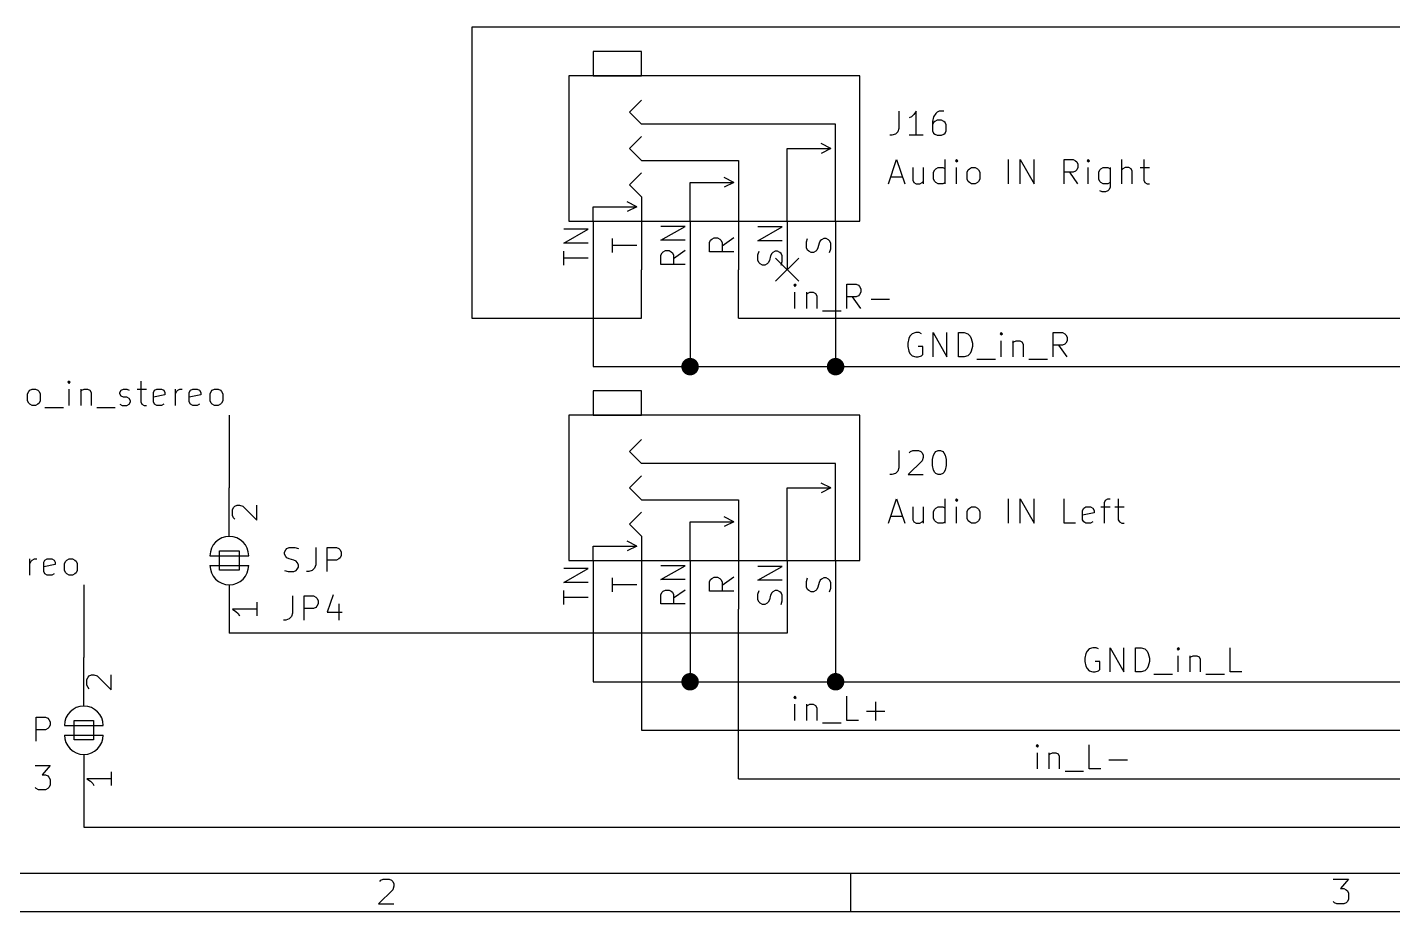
# Model space of a CAD drawing. Extents: x 0.4 to 11.3, y -7.9 to -0.4.
# Drawn here: x 2.633 to 5.449, y -7.874 to -6.05 of the extents above; entities that cross this region are included whole.
import ezdxf

# ---------------------------------------------------------------- set-up
doc = ezdxf.new("R2010")
doc.units = 0
doc.header["$MEASUREMENT"] = 0
for name, color, linetype in [('BLUE2', 5, 'CONTINUOUS'), ('CYAN2', 4, 'CONTINUOUS'), ('GRAY1', 251, 'CONTINUOUS'), ('GREEN3', 91, 'CONTINUOUS'), ('LYELLOW', 51, 'CONTINUOUS'), ('RED2', 1, 'CONTINUOUS'), ('RED3', 11, 'CONTINUOUS')]:
    doc.layers.add(name, color=color, linetype=linetype)

msp = doc.modelspace()

# ---------------------------------------------------------------- linework, layer by layer
at = {"layer": 'BLUE2', "linetype": 'CONTINUOUS'}
for p, q in [((4.176, -6.526), (4.224, -6.574)), ((4.224, -6.526), (4.176, -6.574))]:
    msp.add_line(p, q, dxfattribs=at)
at = {"layer": 'CYAN2', "linetype": 'CONTINUOUS'}
for p, q in [((4.43057, -6.2228), (4.43057, -6.25852)), ((4.45676, -6.23471), (4.452, -6.23709)), ((4.46152, -6.22995), (4.45676, -6.23471)), ((4.46628, -6.2228), (4.46152, -6.22995)), ((4.46628, -6.2728), (4.46628, -6.2228)), ((4.50199, -6.23471), (4.49961, -6.24423)), ((4.49961, -6.24423), (4.49961, -6.26328)), ((4.50199, -6.24661), (4.49961, -6.25137)), ((4.50676, -6.22757), (4.50199, -6.23471)), ((4.50437, -6.24423), (4.50199, -6.24661)), ((4.50914, -6.24185), (4.50437, -6.24423)), ((4.50914, -6.22519), (4.50676, -6.22757)), ((4.5139, -6.2228), (4.50914, -6.22519)), ((4.51866, -6.24185), (4.50914, -6.24185)), ((4.52342, -6.2228), (4.5139, -6.2228)), ((4.52342, -6.24423), (4.51866, -6.24185)), ((4.5258, -6.24661), (4.52342, -6.24423)), ((4.52819, -6.25137), (4.5258, -6.24661)), ((4.41628, -6.2728), (4.41152, -6.2728)), ((4.42343, -6.27043), (4.41628, -6.2728)), ((4.42819, -6.26566), (4.42343, -6.27043)), ((4.43057, -6.25852), (4.42819, -6.26566)), ((4.48057, -6.2728), (4.452, -6.2728)), ((4.49961, -6.26328), (4.50199, -6.26804)), ((4.50199, -6.26804), (4.50437, -6.27043)), ((4.50437, -6.27043), (4.50914, -6.2728)), ((4.50914, -6.2728), (4.51866, -6.2728)), ((4.51866, -6.2728), (4.52342, -6.27043)), ((4.52342, -6.27043), (4.5258, -6.26804)), ((4.5258, -6.26804), (4.52819, -6.26328)), ((4.52819, -6.26328), (4.52819, -6.25137)), ((4.40914, -6.3728), (4.4258, -6.3228)), ((4.4258, -6.3228), (4.44247, -6.3728)), ((4.5258, -6.3728), (4.5258, -6.3228)), ((4.54961, -6.3228), (4.54723, -6.32519)), ((4.54723, -6.32519), (4.54961, -6.32757)), ((4.55199, -6.32519), (4.54961, -6.3228)), ((4.54961, -6.3228), (4.54961, -6.32757)), ((4.54961, -6.32757), (4.55199, -6.32519)), ((4.65675, -6.3728), (4.65675, -6.3228)), ((4.68056, -6.3728), (4.68056, -6.3228)), ((4.68056, -6.3228), (4.70913, -6.3728)), ((4.70913, -6.3728), (4.70913, -6.3228)), ((4.77104, -6.3728), (4.77104, -6.3228)), ((4.77104, -6.3228), (4.79009, -6.3228)), ((4.79009, -6.3228), (4.79485, -6.32519)), ((4.79485, -6.32519), (4.79723, -6.32757)), ((4.79723, -6.32757), (4.79961, -6.33233)), ((4.79961, -6.33233), (4.79961, -6.33947)), ((4.82104, -6.3228), (4.81866, -6.32519)), ((4.81866, -6.32519), (4.82104, -6.32757)), ((4.82342, -6.32519), (4.82104, -6.3228)), ((4.82104, -6.3228), (4.82104, -6.32757)), ((4.82104, -6.32757), (4.82342, -6.32519)), ((4.89009, -6.3728), (4.89009, -6.3228)), ((4.93532, -6.3228), (4.93532, -6.36566)), ((4.4139, -6.35852), (4.43771, -6.35852)), ((4.45914, -6.33947), (4.45914, -6.36566)), ((4.48057, -6.33947), (4.48057, -6.3728)), ((4.502, -6.349), (4.50437, -6.34423)), ((4.502, -6.36328), (4.502, -6.349)), ((4.50437, -6.34423), (4.50676, -6.34185)), ((4.50676, -6.34185), (4.51152, -6.33947)), ((4.51152, -6.33947), (4.52104, -6.33947)), ((4.52104, -6.33947), (4.5258, -6.34185)), ((4.54961, -6.3728), (4.54961, -6.33947)), ((4.57104, -6.349), (4.57342, -6.34423)), ((4.57104, -6.36328), (4.57104, -6.349)), ((4.57342, -6.34423), (4.5758, -6.34185)), ((4.5758, -6.34185), (4.58057, -6.33947)), ((4.58057, -6.33947), (4.58771, -6.33947)), ((4.58771, -6.33947), (4.59247, -6.34185)), ((4.59247, -6.34185), (4.59485, -6.34423)), ((4.59485, -6.34423), (4.59723, -6.349)), ((4.59723, -6.349), (4.59723, -6.36328)), ((4.79009, -6.349), (4.77104, -6.349)), ((4.79961, -6.3728), (4.78294, -6.349)), ((4.79485, -6.34661), (4.79009, -6.349)), ((4.79723, -6.34423), (4.79485, -6.34661)), ((4.79961, -6.33947), (4.79723, -6.34423)), ((4.82104, -6.3728), (4.82104, -6.33947)), ((4.84247, -6.349), (4.84485, -6.34423)), ((4.84247, -6.36328), (4.84247, -6.349)), ((4.84485, -6.34423), (4.84723, -6.34185)), ((4.84723, -6.34185), (4.852, -6.33947)), ((4.852, -6.33947), (4.86152, -6.33947)), ((4.86152, -6.33947), (4.86628, -6.34185)), ((4.86628, -6.33947), (4.86628, -6.37995)), ((4.89247, -6.34185), (4.89009, -6.34423)), ((4.89723, -6.33947), (4.89247, -6.34185)), ((4.90437, -6.33947), (4.89723, -6.33947)), ((4.90913, -6.34185), (4.90437, -6.33947)), ((4.91152, -6.34661), (4.90913, -6.34185)), ((4.91152, -6.3728), (4.91152, -6.34661)), ((4.92818, -6.33947), (4.94723, -6.33947)), ((4.45914, -6.36566), (4.46152, -6.37043)), ((4.46152, -6.37043), (4.46628, -6.3728)), ((4.46628, -6.3728), (4.47343, -6.3728)), ((4.47343, -6.3728), (4.47819, -6.37043)), ((4.47819, -6.37043), (4.48057, -6.36804)), ((4.50437, -6.36804), (4.502, -6.36328)), ((4.50676, -6.37043), (4.50437, -6.36804)), ((4.51152, -6.3728), (4.50676, -6.37043)), ((4.52104, -6.3728), (4.51152, -6.3728)), ((4.5258, -6.37043), (4.52104, -6.3728)), ((4.57342, -6.36804), (4.57104, -6.36328)), ((4.5758, -6.37043), (4.57342, -6.36804)), ((4.58057, -6.3728), (4.5758, -6.37043)), ((4.58771, -6.3728), (4.58057, -6.3728)), ((4.59247, -6.37043), (4.58771, -6.3728)), ((4.59485, -6.36804), (4.59247, -6.37043)), ((4.59723, -6.36328), (4.59485, -6.36804)), ((4.84485, -6.36804), (4.84247, -6.36328)), ((4.84723, -6.37043), (4.84485, -6.36804)), ((4.84961, -6.38947), (4.84485, -6.38709)), ((4.852, -6.3728), (4.84723, -6.37043)), ((4.85676, -6.38947), (4.84961, -6.38947)), ((4.86152, -6.3728), (4.852, -6.3728)), ((4.86152, -6.38709), (4.85676, -6.38947)), ((4.86628, -6.37043), (4.86152, -6.3728)), ((4.8639, -6.38471), (4.86152, -6.38709)), ((4.86628, -6.37995), (4.8639, -6.38471)), ((4.93532, -6.36566), (4.9377, -6.37043)), ((4.9377, -6.37043), (4.94247, -6.3728)), ((4.94247, -6.3728), (4.94723, -6.3728)), ((4.43057, -6.9228), (4.43057, -6.95852)), ((4.452, -6.92757), (4.45437, -6.92519)), ((4.45437, -6.92519), (4.45914, -6.9228)), ((4.45914, -6.9228), (4.47104, -6.9228)), ((4.47104, -6.9228), (4.4758, -6.92519)), ((4.4758, -6.92519), (4.47819, -6.92757)), ((4.50437, -6.92757), (4.50676, -6.92519)), ((4.50676, -6.92519), (4.51152, -6.9228)), ((4.51152, -6.9228), (4.51628, -6.9228)), ((4.51628, -6.9228), (4.52104, -6.92519)), ((4.52104, -6.92519), (4.52342, -6.92757)), ((4.47819, -6.94423), (4.44961, -6.9728)), ((4.47819, -6.92757), (4.48057, -6.93233)), ((4.48057, -6.93709), (4.47819, -6.94423)), ((4.48057, -6.93233), (4.48057, -6.93709)), ((4.49961, -6.94185), (4.50199, -6.93233)), ((4.49961, -6.95376), (4.49961, -6.94185)), ((4.50199, -6.93233), (4.50437, -6.92757)), ((4.52342, -6.92757), (4.5258, -6.93233)), ((4.5258, -6.93233), (4.52819, -6.94185)), ((4.52819, -6.94185), (4.52819, -6.95376)), ((4.41628, -6.9728), (4.41152, -6.9728)), ((4.42343, -6.97043), (4.41628, -6.9728)), ((4.42819, -6.96566), (4.42343, -6.97043)), ((4.43057, -6.95852), (4.42819, -6.96566)), ((4.44961, -6.9728), (4.48057, -6.9728)), ((4.50199, -6.96328), (4.49961, -6.95376)), ((4.50437, -6.96804), (4.50199, -6.96328)), ((4.50676, -6.97043), (4.50437, -6.96804)), ((4.51152, -6.9728), (4.50676, -6.97043)), ((4.51628, -6.9728), (4.51152, -6.9728)), ((4.52104, -6.97043), (4.51628, -6.9728)), ((4.52342, -6.96804), (4.52104, -6.97043)), ((4.5258, -6.96328), (4.52342, -6.96804)), ((4.52819, -6.95376), (4.5258, -6.96328)), ((4.40914, -7.0728), (4.4258, -7.0228)), ((4.4258, -7.0228), (4.44247, -7.0728)), ((4.5258, -7.0728), (4.5258, -7.0228)), ((4.54961, -7.0228), (4.54723, -7.02519)), ((4.54723, -7.02519), (4.54961, -7.02757)), ((4.55199, -7.02519), (4.54961, -7.0228)), ((4.54961, -7.0228), (4.54961, -7.02757)), ((4.54961, -7.02757), (4.55199, -7.02519)), ((4.65675, -7.0728), (4.65675, -7.0228)), ((4.68056, -7.0728), (4.68056, -7.0228)), ((4.68056, -7.0228), (4.70913, -7.0728)), ((4.70913, -7.0728), (4.70913, -7.0228)), ((4.77104, -7.0728), (4.77104, -7.0228)), ((4.85437, -7.02995), (4.85676, -7.02519)), ((4.85437, -7.0728), (4.85437, -7.02995)), ((4.85676, -7.02519), (4.86152, -7.0228)), ((4.86152, -7.0228), (4.86628, -7.0228)), ((4.88294, -7.0228), (4.88294, -7.06566)), ((4.4139, -7.05852), (4.43771, -7.05852)), ((4.45914, -7.03947), (4.45914, -7.06566)), ((4.45914, -7.06566), (4.46152, -7.07043)), ((4.48057, -7.03947), (4.48057, -7.0728)), ((4.502, -7.049), (4.50437, -7.04423)), ((4.502, -7.06328), (4.502, -7.049)), ((4.50437, -7.06804), (4.502, -7.06328)), ((4.50437, -7.04423), (4.50676, -7.04185)), ((4.50676, -7.04185), (4.51152, -7.03947)), ((4.51152, -7.03947), (4.52104, -7.03947)), ((4.52104, -7.03947), (4.5258, -7.04185)), ((4.54961, -7.0728), (4.54961, -7.03947)), ((4.57104, -7.049), (4.57342, -7.04423)), ((4.57104, -7.06328), (4.57104, -7.049)), ((4.57342, -7.06804), (4.57104, -7.06328)), ((4.57342, -7.04423), (4.5758, -7.04185)), ((4.5758, -7.04185), (4.58057, -7.03947)), ((4.58057, -7.03947), (4.58771, -7.03947)), ((4.58771, -7.03947), (4.59247, -7.04185)), ((4.59247, -7.04185), (4.59485, -7.04423)), ((4.59485, -7.04423), (4.59723, -7.049)), ((4.59723, -7.06328), (4.59485, -7.06804)), ((4.59723, -7.049), (4.59723, -7.06328)), ((4.80914, -7.04661), (4.81152, -7.04185)), ((4.80914, -7.06566), (4.80914, -7.04661)), ((4.83294, -7.05137), (4.80914, -7.05614)), ((4.81152, -7.07043), (4.80914, -7.06566)), ((4.81152, -7.04185), (4.81628, -7.03947)), ((4.81628, -7.03947), (4.8258, -7.03947)), ((4.8258, -7.03947), (4.83056, -7.04185)), ((4.83056, -7.04185), (4.83294, -7.04661)), ((4.83294, -7.04661), (4.83294, -7.05137)), ((4.84723, -7.03947), (4.86628, -7.03947)), ((4.8758, -7.03947), (4.89485, -7.03947)), ((4.88294, -7.06566), (4.88533, -7.07043)), ((4.46152, -7.07043), (4.46628, -7.0728)), ((4.46628, -7.0728), (4.47343, -7.0728)), ((4.47343, -7.0728), (4.47819, -7.07043)), ((4.47819, -7.07043), (4.48057, -7.06804)), ((4.50676, -7.07043), (4.50437, -7.06804)), ((4.51152, -7.0728), (4.50676, -7.07043)), ((4.52104, -7.0728), (4.51152, -7.0728)), ((4.5258, -7.07043), (4.52104, -7.0728)), ((4.5758, -7.07043), (4.57342, -7.06804)), ((4.58057, -7.0728), (4.5758, -7.07043)), ((4.58771, -7.0728), (4.58057, -7.0728)), ((4.59247, -7.07043), (4.58771, -7.0728)), ((4.59485, -7.06804), (4.59247, -7.07043)), ((4.79485, -7.0728), (4.77104, -7.0728)), ((4.81628, -7.0728), (4.81152, -7.07043)), ((4.8258, -7.0728), (4.81628, -7.0728)), ((4.83056, -7.07043), (4.8258, -7.0728)), ((4.88533, -7.07043), (4.89009, -7.0728)), ((4.89009, -7.0728), (4.89485, -7.0728)), ((3.1639, -7.13233), (3.16628, -7.12757)), ((3.1639, -7.13709), (3.1639, -7.13233)), ((3.16628, -7.14185), (3.1639, -7.13709)), ((3.16628, -7.12757), (3.16866, -7.12519)), ((3.16866, -7.14423), (3.16628, -7.14185)), ((3.16866, -7.12519), (3.17343, -7.1228)), ((3.17343, -7.14661), (3.16866, -7.14423)), ((3.17343, -7.1228), (3.18533, -7.1228)), ((3.18295, -7.149), (3.17343, -7.14661)), ((3.18771, -7.15137), (3.18295, -7.149)), ((3.18533, -7.1228), (3.19247, -7.12519)), ((3.22819, -7.1228), (3.22819, -7.15852)), ((3.25199, -7.1728), (3.25199, -7.1228)), ((3.25199, -7.1228), (3.27104, -7.1228)), ((3.27104, -7.149), (3.25199, -7.149)), ((3.27104, -7.1228), (3.2758, -7.12519)), ((3.2758, -7.14661), (3.27104, -7.149)), ((3.2758, -7.12519), (3.27819, -7.12757)), ((3.27819, -7.14423), (3.2758, -7.14661)), ((3.27819, -7.12757), (3.28056, -7.13233)), ((3.28056, -7.13947), (3.27819, -7.14423)), ((3.28056, -7.13233), (3.28056, -7.13947)), ((3.1639, -7.17043), (3.17104, -7.1728)), ((3.17104, -7.1728), (3.18295, -7.1728)), ((3.18295, -7.1728), (3.18771, -7.17043)), ((3.19009, -7.15376), (3.18771, -7.15137)), ((3.18771, -7.17043), (3.19009, -7.16804)), ((3.19247, -7.15852), (3.19009, -7.15376)), ((3.19009, -7.16804), (3.19247, -7.16328)), ((3.19247, -7.16328), (3.19247, -7.15852)), ((3.2139, -7.1728), (3.20914, -7.1728)), ((3.22104, -7.17043), (3.2139, -7.1728)), ((3.2258, -7.16566), (3.22104, -7.17043)), ((3.22819, -7.15852), (3.2258, -7.16566)), ((3.18057, -7.2228), (3.18057, -7.25852)), ((3.20437, -7.2728), (3.20437, -7.2228)), ((3.20437, -7.2228), (3.22342, -7.2228)), ((3.22342, -7.2228), (3.22819, -7.22519)), ((3.22819, -7.22519), (3.23057, -7.22757)), ((3.23057, -7.22757), (3.23294, -7.23233)), ((3.23294, -7.23233), (3.23294, -7.23947)), ((3.2639, -7.22043), (3.252, -7.25614)), ((3.18057, -7.25852), (3.17819, -7.26566)), ((3.22342, -7.249), (3.20437, -7.249)), ((3.22819, -7.24661), (3.22342, -7.249)), ((3.23057, -7.24423), (3.22819, -7.24661)), ((3.23294, -7.23947), (3.23057, -7.24423)), ((3.252, -7.25614), (3.28294, -7.25614)), ((3.2758, -7.23947), (3.2758, -7.2728)), ((3.16628, -7.2728), (3.16152, -7.2728)), ((3.17343, -7.27043), (3.16628, -7.2728)), ((3.17819, -7.26566), (3.17343, -7.27043)), ((2.65199, -7.5228), (2.65199, -7.4728)), ((2.65199, -7.4728), (2.67104, -7.4728)), ((2.67104, -7.4728), (2.6758, -7.47519)), ((2.6758, -7.47519), (2.67819, -7.47757)), ((2.67819, -7.47757), (2.68056, -7.48233)), ((2.68056, -7.48233), (2.68056, -7.48947)), ((2.67104, -7.499), (2.65199, -7.499)), ((2.6758, -7.49661), (2.67104, -7.499)), ((2.67819, -7.49423), (2.6758, -7.49661)), ((2.68056, -7.48947), (2.67819, -7.49423)), ((2.64961, -7.5728), (2.68057, -7.5728)), ((2.68057, -7.5728), (2.6639, -7.59185)), ((2.6639, -7.59185), (2.67104, -7.59185)), ((2.67104, -7.59185), (2.6758, -7.59423)), ((2.6758, -7.59423), (2.67819, -7.59661)), ((2.67819, -7.59661), (2.68057, -7.60137)), ((2.652, -7.62043), (2.64961, -7.61804)), ((2.65676, -7.6228), (2.652, -7.62043)), ((2.67104, -7.6228), (2.65676, -7.6228)), ((2.6758, -7.62043), (2.67104, -7.6228)), ((2.67819, -7.61804), (2.6758, -7.62043)), ((2.68057, -7.61328), (2.67819, -7.61804)), ((2.68057, -7.60137), (2.68057, -7.61328))]:
    msp.add_line(p, q, dxfattribs=at)
at = {"layer": 'GRAY1', "linetype": 'CONTINUOUS'}
for p, q in [((4.21601, -6.5798), (4.21363, -6.58218)), ((4.21363, -6.58218), (4.21601, -6.58456)), ((4.21839, -6.58218), (4.21601, -6.5798)), ((4.21601, -6.5798), (4.21601, -6.58456)), ((4.21601, -6.58456), (4.21839, -6.58218)), ((4.32315, -6.6298), (4.32315, -6.5798)), ((4.32315, -6.5798), (4.3422, -6.5798)), ((4.3422, -6.5798), (4.34696, -6.58218)), ((4.34696, -6.58218), (4.34935, -6.58456)), ((4.34935, -6.58456), (4.35172, -6.58932)), ((4.21601, -6.6298), (4.21601, -6.59647)), ((4.23982, -6.59647), (4.23982, -6.6298)), ((4.23982, -6.60123), (4.2422, -6.59885)), ((4.2422, -6.59885), (4.24697, -6.59647)), ((4.24697, -6.59647), (4.25411, -6.59647)), ((4.25411, -6.59647), (4.25887, -6.59885)), ((4.25887, -6.59885), (4.26125, -6.60361)), ((4.26125, -6.60361), (4.26125, -6.6298)), ((4.3422, -6.60599), (4.32315, -6.60599)), ((4.35172, -6.6298), (4.33506, -6.60599)), ((4.34696, -6.60361), (4.3422, -6.60599)), ((4.34935, -6.60123), (4.34696, -6.60361)), ((4.35172, -6.59647), (4.34935, -6.60123)), ((4.35172, -6.58932), (4.35172, -6.59647)), ((4.37315, -6.61075), (4.41125, -6.61075)), ((4.27316, -6.63456), (4.31125, -6.63456)), ((4.45101, -6.6917), (4.44863, -6.70123)), ((4.45339, -6.68694), (4.45101, -6.6917)), ((4.45816, -6.68218), (4.45339, -6.68694)), ((4.4653, -6.6798), (4.45816, -6.68218)), ((4.47244, -6.6798), (4.4653, -6.6798)), ((4.4772, -6.68218), (4.47244, -6.6798)), ((4.50101, -6.7298), (4.50101, -6.6798)), ((4.50101, -6.6798), (4.52958, -6.7298)), ((4.52958, -6.7298), (4.52958, -6.6798)), ((4.55339, -6.7298), (4.55339, -6.6798)), ((4.55339, -6.6798), (4.5653, -6.6798)), ((4.5653, -6.6798), (4.57244, -6.68218)), ((4.57244, -6.68218), (4.5772, -6.68694)), ((4.5772, -6.68694), (4.57959, -6.6917)), ((4.57959, -6.6917), (4.58196, -6.70123)), ((4.64149, -6.6798), (4.63911, -6.68218)), ((4.63911, -6.68218), (4.64149, -6.68456)), ((4.64387, -6.68218), (4.64149, -6.6798)), ((4.64149, -6.6798), (4.64149, -6.68456)), ((4.64149, -6.68456), (4.64387, -6.68218)), ((4.64149, -6.7298), (4.64149, -6.69647)), ((4.6653, -6.69647), (4.6653, -6.7298)), ((4.6653, -6.70123), (4.66768, -6.69885)), ((4.66768, -6.69885), (4.67244, -6.69647)), ((4.67244, -6.69647), (4.67959, -6.69647)), ((4.67959, -6.69647), (4.68435, -6.69885)), ((4.68435, -6.69885), (4.68673, -6.70361)), ((4.74863, -6.7298), (4.74863, -6.6798)), ((4.74863, -6.6798), (4.76768, -6.6798)), ((4.76768, -6.6798), (4.77244, -6.68218)), ((4.77244, -6.68218), (4.77482, -6.68456)), ((4.77482, -6.68456), (4.7772, -6.68932)), ((4.7772, -6.69647), (4.77482, -6.70123)), ((4.7772, -6.68932), (4.7772, -6.69647)), ((4.44863, -6.70123), (4.44863, -6.70837)), ((4.44863, -6.70837), (4.45101, -6.71789)), ((4.45101, -6.71789), (4.45339, -6.72266)), ((4.45339, -6.72266), (4.45816, -6.72742)), ((4.45816, -6.72742), (4.4653, -6.7298)), ((4.47958, -6.70837), (4.47006, -6.70837)), ((4.47006, -6.7298), (4.4772, -6.72742)), ((4.4772, -6.72742), (4.47958, -6.72504)), ((4.47958, -6.72504), (4.47958, -6.70837)), ((4.57244, -6.72742), (4.5653, -6.7298)), ((4.5772, -6.72266), (4.57244, -6.72742)), ((4.57959, -6.71789), (4.5772, -6.72266)), ((4.58196, -6.70837), (4.57959, -6.71789)), ((4.58196, -6.70123), (4.58196, -6.70837)), ((4.68673, -6.70361), (4.68673, -6.7298)), ((4.76768, -6.70599), (4.74863, -6.70599)), ((4.7772, -6.7298), (4.76054, -6.70599)), ((4.77244, -6.70361), (4.76768, -6.70599)), ((4.77482, -6.70123), (4.77244, -6.70361)), ((4.4653, -6.7298), (4.47006, -6.7298)), ((4.5653, -6.7298), (4.55339, -6.7298)), ((4.59149, -6.73456), (4.62959, -6.73456)), ((4.69863, -6.73456), (4.73673, -6.73456)), ((2.7197, -6.7798), (2.71732, -6.78218)), ((2.71732, -6.78218), (2.7197, -6.78456)), ((2.72208, -6.78218), (2.7197, -6.7798)), ((2.7197, -6.7798), (2.7197, -6.78456)), ((2.7197, -6.78456), (2.72208, -6.78218)), ((2.86731, -6.7798), (2.86731, -6.82266)), ((2.63399, -6.80599), (2.63637, -6.80123)), ((2.63399, -6.82028), (2.63399, -6.80599)), ((2.63637, -6.80123), (2.63875, -6.79885)), ((2.63875, -6.79885), (2.64351, -6.79647)), ((2.64351, -6.79647), (2.65065, -6.79647)), ((2.65065, -6.79647), (2.65541, -6.79885)), ((2.65541, -6.79885), (2.6578, -6.80123)), ((2.6578, -6.80123), (2.66018, -6.80599)), ((2.66018, -6.80599), (2.66018, -6.82028)), ((2.7197, -6.8298), (2.7197, -6.79647)), ((2.74351, -6.79647), (2.74351, -6.8298)), ((2.74351, -6.80123), (2.74589, -6.79885)), ((2.74589, -6.79885), (2.75065, -6.79647)), ((2.75065, -6.79647), (2.7578, -6.79647)), ((2.7578, -6.79647), (2.76256, -6.79885)), ((2.76256, -6.79885), (2.76494, -6.80361)), ((2.76494, -6.80361), (2.76494, -6.8298)), ((2.82446, -6.80361), (2.82684, -6.79885)), ((2.82446, -6.80599), (2.82446, -6.80361)), ((2.82684, -6.81075), (2.82446, -6.80599)), ((2.82684, -6.79885), (2.8316, -6.79647)), ((2.8316, -6.81313), (2.82684, -6.81075)), ((2.8316, -6.79647), (2.83874, -6.79647)), ((2.83874, -6.79647), (2.84351, -6.79885)), ((2.86017, -6.79647), (2.87922, -6.79647)), ((2.89351, -6.80361), (2.89589, -6.79885)), ((2.89351, -6.82266), (2.89351, -6.80361)), ((2.91731, -6.80837), (2.89351, -6.81313)), ((2.89589, -6.79885), (2.90065, -6.79647)), ((2.90065, -6.79647), (2.91017, -6.79647)), ((2.91017, -6.79647), (2.91493, -6.79885)), ((2.91493, -6.79885), (2.91731, -6.80361)), ((2.91731, -6.80361), (2.91731, -6.80837)), ((2.93874, -6.8298), (2.93874, -6.79647)), ((2.93874, -6.80599), (2.94113, -6.80123)), ((2.94113, -6.80123), (2.94351, -6.79885)), ((2.94351, -6.79885), (2.94827, -6.79647)), ((2.94827, -6.79647), (2.95303, -6.79647)), ((2.96732, -6.80361), (2.9697, -6.79885)), ((2.96732, -6.82266), (2.96732, -6.80361)), ((2.99113, -6.80837), (2.96732, -6.81313)), ((2.9697, -6.79885), (2.97446, -6.79647)), ((2.97446, -6.79647), (2.98398, -6.79647)), ((2.98398, -6.79647), (2.98874, -6.79885)), ((2.98874, -6.79885), (2.99113, -6.80361)), ((2.99113, -6.80361), (2.99113, -6.80837)), ((3.01018, -6.80599), (3.01256, -6.80123)), ((3.01018, -6.82028), (3.01018, -6.80599)), ((3.01256, -6.80123), (3.01494, -6.79885)), ((3.01494, -6.79885), (3.0197, -6.79647)), ((3.0197, -6.79647), (3.02684, -6.79647)), ((3.02684, -6.79647), (3.0316, -6.79885)), ((3.0316, -6.79885), (3.03398, -6.80123)), ((3.03398, -6.80123), (3.03637, -6.80599)), ((3.03637, -6.80599), (3.03637, -6.82028)), ((2.63637, -6.82504), (2.63399, -6.82028)), ((2.63875, -6.82742), (2.63637, -6.82504)), ((2.64351, -6.8298), (2.63875, -6.82742)), ((2.65065, -6.8298), (2.64351, -6.8298)), ((2.65541, -6.82742), (2.65065, -6.8298)), ((2.6578, -6.82504), (2.65541, -6.82742)), ((2.66018, -6.82028), (2.6578, -6.82504)), ((2.6697, -6.83456), (2.7078, -6.83456)), ((2.77684, -6.83456), (2.81494, -6.83456)), ((2.82446, -6.82742), (2.82922, -6.8298)), ((2.82922, -6.8298), (2.83874, -6.8298)), ((2.83874, -6.81313), (2.8316, -6.81313)), ((2.84351, -6.81552), (2.83874, -6.81313)), ((2.83874, -6.8298), (2.84351, -6.82742)), ((2.84589, -6.82028), (2.84351, -6.81552)), ((2.84351, -6.82742), (2.84589, -6.82266)), ((2.84589, -6.82266), (2.84589, -6.82028)), ((2.86731, -6.82266), (2.8697, -6.82742)), ((2.8697, -6.82742), (2.87446, -6.8298)), ((2.87446, -6.8298), (2.87922, -6.8298)), ((2.89589, -6.82742), (2.89351, -6.82266)), ((2.90065, -6.8298), (2.89589, -6.82742)), ((2.91017, -6.8298), (2.90065, -6.8298)), ((2.91493, -6.82742), (2.91017, -6.8298)), ((2.9697, -6.82742), (2.96732, -6.82266)), ((2.97446, -6.8298), (2.9697, -6.82742)), ((2.98398, -6.8298), (2.97446, -6.8298)), ((2.98874, -6.82742), (2.98398, -6.8298)), ((3.01256, -6.82504), (3.01018, -6.82028)), ((3.01494, -6.82742), (3.01256, -6.82504)), ((3.0197, -6.8298), (3.01494, -6.82742)), ((3.02684, -6.8298), (3.0197, -6.8298)), ((3.0316, -6.82742), (3.02684, -6.8298)), ((3.03398, -6.82504), (3.0316, -6.82742)), ((3.03637, -6.82028), (3.03398, -6.82504)), ((2.63874, -7.1798), (2.63874, -7.14647)), ((2.64113, -7.15123), (2.64351, -7.14885)), ((2.64351, -7.14885), (2.64827, -7.14647)), ((2.64827, -7.14647), (2.65303, -7.14647)), ((2.66732, -7.15361), (2.6697, -7.14885)), ((2.6697, -7.14885), (2.67446, -7.14647)), ((2.67446, -7.14647), (2.68398, -7.14647)), ((2.68398, -7.14647), (2.68874, -7.14885)), ((2.68874, -7.14885), (2.69113, -7.15361)), ((2.71256, -7.15123), (2.71494, -7.14885)), ((2.71494, -7.14885), (2.7197, -7.14647)), ((2.7197, -7.14647), (2.72684, -7.14647)), ((2.72684, -7.14647), (2.7316, -7.14885)), ((2.7316, -7.14885), (2.73398, -7.15123)), ((2.63874, -7.15599), (2.64113, -7.15123)), ((2.66732, -7.17266), (2.66732, -7.15361)), ((2.69113, -7.15837), (2.66732, -7.16313)), ((2.6697, -7.17742), (2.66732, -7.17266)), ((2.67446, -7.1798), (2.6697, -7.17742)), ((2.68874, -7.17742), (2.68398, -7.1798)), ((2.69113, -7.15361), (2.69113, -7.15837)), ((2.71018, -7.15599), (2.71256, -7.15123)), ((2.71018, -7.17028), (2.71018, -7.15599)), ((2.71256, -7.17504), (2.71018, -7.17028)), ((2.71494, -7.17742), (2.71256, -7.17504)), ((2.7197, -7.1798), (2.71494, -7.17742)), ((2.7316, -7.17742), (2.72684, -7.1798)), ((2.73398, -7.17504), (2.7316, -7.17742)), ((2.73398, -7.15123), (2.73637, -7.15599)), ((2.73637, -7.17028), (2.73398, -7.17504)), ((2.73637, -7.15599), (2.73637, -7.17028)), ((2.68398, -7.1798), (2.67446, -7.1798)), ((2.72684, -7.1798), (2.7197, -7.1798)), ((4.81601, -7.3417), (4.81363, -7.35123)), ((4.81839, -7.33694), (4.81601, -7.3417)), ((4.82316, -7.33218), (4.81839, -7.33694)), ((4.8303, -7.3298), (4.82316, -7.33218)), ((4.83744, -7.3298), (4.8303, -7.3298)), ((4.8422, -7.33218), (4.83744, -7.3298)), ((4.86601, -7.3798), (4.86601, -7.3298)), ((4.86601, -7.3298), (4.89458, -7.3798)), ((4.89458, -7.3798), (4.89458, -7.3298)), ((4.91839, -7.3798), (4.91839, -7.3298)), ((4.91839, -7.3298), (4.9303, -7.3298)), ((4.9303, -7.3298), (4.93744, -7.33218)), ((4.93744, -7.33218), (4.9422, -7.33694)), ((4.9422, -7.33694), (4.94459, -7.3417)), ((4.94459, -7.3417), (4.94696, -7.35123)), ((5.00649, -7.3298), (5.00411, -7.33218)), ((5.00411, -7.33218), (5.00649, -7.33456)), ((5.00887, -7.33218), (5.00649, -7.3298)), ((5.00649, -7.3298), (5.00649, -7.33456)), ((5.00649, -7.33456), (5.00887, -7.33218)), ((5.00649, -7.3798), (5.00649, -7.34647)), ((5.0303, -7.34647), (5.0303, -7.3798)), ((5.03268, -7.34885), (5.03744, -7.34647)), ((5.03744, -7.34647), (5.04459, -7.34647)), ((5.04459, -7.34647), (5.04935, -7.34885)), ((5.11363, -7.3798), (5.11363, -7.3298)), ((4.81363, -7.35123), (4.81363, -7.35837)), ((4.81363, -7.35837), (4.81601, -7.36789)), ((4.81601, -7.36789), (4.81839, -7.37266)), ((4.81839, -7.37266), (4.82316, -7.37742)), ((4.84458, -7.35837), (4.83506, -7.35837)), ((4.8422, -7.37742), (4.84458, -7.37504)), ((4.84458, -7.37504), (4.84458, -7.35837)), ((4.9422, -7.37266), (4.93744, -7.37742)), ((4.94459, -7.36789), (4.9422, -7.37266)), ((4.94696, -7.35837), (4.94459, -7.36789)), ((4.94696, -7.35123), (4.94696, -7.35837)), ((5.0303, -7.35123), (5.03268, -7.34885)), ((5.04935, -7.34885), (5.05173, -7.35361)), ((5.05173, -7.35361), (5.05173, -7.3798)), ((4.82316, -7.37742), (4.8303, -7.3798)), ((4.8303, -7.3798), (4.83506, -7.3798)), ((4.83506, -7.3798), (4.8422, -7.37742)), ((4.9303, -7.3798), (4.91839, -7.3798)), ((4.93744, -7.37742), (4.9303, -7.3798)), ((4.95649, -7.38456), (4.99459, -7.38456)), ((5.06363, -7.38456), (5.10173, -7.38456)), ((5.13744, -7.3798), (5.11363, -7.3798)), ((4.21601, -7.4298), (4.21363, -7.43218)), ((4.21839, -7.43218), (4.21601, -7.4298)), ((4.21601, -7.4298), (4.21601, -7.43456)), ((4.32315, -7.4798), (4.32315, -7.4298)), ((4.21363, -7.43218), (4.21601, -7.43456)), ((4.21601, -7.43456), (4.21839, -7.43218)), ((4.21601, -7.4798), (4.21601, -7.44647)), ((4.23982, -7.44647), (4.23982, -7.4798)), ((4.23982, -7.45123), (4.2422, -7.44885)), ((4.2422, -7.44885), (4.24697, -7.44647)), ((4.24697, -7.44647), (4.25411, -7.44647)), ((4.25411, -7.44647), (4.25887, -7.44885)), ((4.25887, -7.44885), (4.26125, -7.45361)), ((4.26125, -7.45361), (4.26125, -7.4798)), ((4.38268, -7.4798), (4.38268, -7.4417)), ((4.27316, -7.48456), (4.31125, -7.48456)), ((4.34696, -7.4798), (4.32315, -7.4798)), ((4.36363, -7.46075), (4.40173, -7.46075)), ((4.71601, -7.5298), (4.71363, -7.53218)), ((4.71363, -7.53218), (4.71601, -7.53456)), ((4.71839, -7.53218), (4.71601, -7.5298)), ((4.71601, -7.5298), (4.71601, -7.53456)), ((4.71601, -7.53456), (4.71839, -7.53218)), ((4.82315, -7.5798), (4.82315, -7.5298)), ((4.71601, -7.5798), (4.71601, -7.54647)), ((4.73982, -7.54647), (4.73982, -7.5798)), ((4.73982, -7.55123), (4.7422, -7.54885)), ((4.7422, -7.54885), (4.74697, -7.54647)), ((4.74697, -7.54647), (4.75411, -7.54647)), ((4.75411, -7.54647), (4.75887, -7.54885)), ((4.75887, -7.54885), (4.76125, -7.55361)), ((4.76125, -7.55361), (4.76125, -7.5798)), ((4.86363, -7.56075), (4.90173, -7.56075)), ((4.77316, -7.58456), (4.81125, -7.58456)), ((4.84696, -7.5798), (4.82315, -7.5798))]:
    msp.add_line(p, q, dxfattribs=at)
at = {"layer": 'GREEN3', "linetype": 'CONTINUOUS'}
for p, q in [((3.55, -6.05), (3.55, -6.65)), ((5.6, -6.05), (3.55, -6.05)), ((3.8, -6.55), (3.8, -6.75)), ((3.9, -6.65), (3.9, -6.55)), ((4, -6.55), (4, -6.75)), ((4.1, -6.65), (4.1, -6.55)), ((4.3, -6.55), (4.3, -6.75)), ((3.55, -6.65), (3.9, -6.65)), ((4.1, -6.65), (5.5, -6.65)), ((3.8, -6.75), (4, -6.75)), ((4, -6.75), (4.3, -6.75)), ((4.3, -6.75), (5.7, -6.75)), ((3.05, -6.85), (3.05, -7)), ((2.75, -7.2), (2.75, -7.35)), ((3.8, -7.25), (3.8, -7.4)), ((3.9, -7.25), (3.9, -7.5)), ((4, -7.25), (4, -7.4)), ((4.1, -7.6), (4.1, -7.25)), ((4.2, -7.25), (4.2, -7.3)), ((4.3, -7.25), (4.3, -7.4)), ((4.2, -7.3), (3.05, -7.3)), ((3.8, -7.4), (4, -7.4)), ((4, -7.4), (4.3, -7.4)), ((4.3, -7.4), (6, -7.4)), ((3.9, -7.5), (6.05, -7.5)), ((4.1, -7.6), (6.1, -7.6)), ((2.75, -7.65), (2.75, -7.7)), ((2.75, -7.7), (6.4, -7.7))]:
    msp.add_line(p, q, dxfattribs=at)
at = {"layer": 'GREEN3', "const_width": 0.018}
for points in [[(3.991, -6.75, 1), (4.009, -6.75, 1)], [(4.291, -6.75, 1), (4.309, -6.75, 1)], [(3.991, -7.4, 1), (4.009, -7.4, 1)], [(4.291, -7.4, 1), (4.309, -7.4, 1)]]:
    msp.add_lwpolyline(points, format="xyb", close=True, dxfattribs=at)
at = {"layer": 'LYELLOW', "linetype": 'CONTINUOUS'}
for p, q in [((4.35, -6.15), (3.75, -6.15)), ((3.75, -6.15), (3.75, -6.45)), ((4.35, -6.45), (4.35, -6.15)), ((3.75, -6.45), (4.35, -6.45)), ((4.35, -6.85), (3.75, -6.85)), ((3.75, -6.85), (3.75, -7.15)), ((4.35, -7.15), (4.35, -6.85)), ((3.75, -7.15), (4.35, -7.15))]:
    msp.add_line(p, q, dxfattribs=at)
at = {"layer": 'RED2', "linetype": 'CONTINUOUS'}
for p, q in [((3.9, -6.1), (3.8, -6.1)), ((3.8, -6.1), (3.8, -6.15)), ((3.9, -6.15), (3.9, -6.1)), ((4.35, -6.15), (3.75, -6.15)), ((3.75, -6.15), (3.75, -6.45)), ((3.8, -6.15), (3.9, -6.15)), ((4.35, -6.45), (4.35, -6.15)), ((3.875, -6.225), (3.9, -6.2)), ((3.9, -6.25), (3.875, -6.225)), ((3.9, -6.275), (3.875, -6.3)), ((4.3, -6.25), (3.9, -6.25)), ((4.3, -6.45), (4.3, -6.25)), ((3.875, -6.3), (3.9, -6.325)), ((4.2, -6.45), (4.2, -6.3)), ((4.2, -6.3), (4.29, -6.3)), ((4.29, -6.3), (4.27, -6.29)), ((4.29, -6.3), (4.27, -6.31)), ((3.9, -6.325), (4.1, -6.325)), ((4.1, -6.325), (4.1, -6.45)), ((3.9, -6.35), (3.875, -6.375)), ((4.09, -6.37), (4.07, -6.36)), ((3.875, -6.375), (3.9, -6.4)), ((4, -6.45), (4, -6.37)), ((4, -6.37), (4.09, -6.37)), ((4.09, -6.37), (4.07, -6.38)), ((3.89, -6.42), (3.87, -6.41)), ((3.9, -6.4), (3.9, -6.45)), ((3.8, -6.45), (3.8, -6.42)), ((3.8, -6.42), (3.89, -6.42)), ((3.89, -6.42), (3.87, -6.43)), ((3.75, -6.45), (4.35, -6.45)), ((3.8, -6.45), (3.8, -6.55)), ((3.9, -6.45), (3.9, -6.55)), ((4, -6.45), (4, -6.55)), ((4.1, -6.45), (4.1, -6.55)), ((4.2, -6.45), (4.2, -6.55)), ((4.3, -6.45), (4.3, -6.55)), ((3.9, -6.8), (3.8, -6.8)), ((3.8, -6.8), (3.8, -6.85)), ((3.9, -6.85), (3.9, -6.8)), ((4.35, -6.85), (3.75, -6.85)), ((3.75, -6.85), (3.75, -7.15)), ((3.8, -6.85), (3.9, -6.85)), ((4.35, -7.15), (4.35, -6.85)), ((3.875, -6.925), (3.9, -6.9)), ((3.9, -6.95), (3.875, -6.925)), ((4.3, -6.95), (3.9, -6.95)), ((4.3, -7.15), (4.3, -6.95)), ((3.9, -6.975), (3.875, -7)), ((3.05, -7.1), (3.05, -7)), ((3.875, -7), (3.9, -7.025)), ((4.2, -7.15), (4.2, -7)), ((4.2, -7), (4.29, -7)), ((4.29, -7), (4.27, -6.99)), ((4.29, -7), (4.27, -7.01)), ((3.9, -7.025), (4.1, -7.025)), ((4.1, -7.025), (4.1, -7.15)), ((3.9, -7.05), (3.875, -7.075)), ((4.09, -7.07), (4.07, -7.06)), ((3.875, -7.075), (3.9, -7.1)), ((4, -7.15), (4, -7.07)), ((4, -7.07), (4.09, -7.07)), ((4.09, -7.07), (4.07, -7.08)), ((3.8, -7.15), (3.8, -7.12)), ((3.8, -7.12), (3.89, -7.12)), ((3.89, -7.12), (3.87, -7.11)), ((3.89, -7.12), (3.87, -7.13)), ((3.9, -7.1), (3.9, -7.15)), ((3.01, -7.14), (3.09, -7.14)), ((3.03, -7.17), (3.03, -7.13)), ((3.03, -7.13), (3.07, -7.13)), ((3.07, -7.13), (3.07, -7.17)), ((3.75, -7.15), (4.35, -7.15)), ((3.8, -7.15), (3.8, -7.25)), ((3.9, -7.15), (3.9, -7.25)), ((4, -7.15), (4, -7.25)), ((4.1, -7.15), (4.1, -7.25)), ((4.2, -7.15), (4.2, -7.25)), ((4.3, -7.15), (4.3, -7.25)), ((3.01, -7.16), (3.09, -7.16)), ((3.07, -7.17), (3.03, -7.17)), ((3.05, -7.2), (3.05, -7.3)), ((2.75, -7.45), (2.75, -7.35)), ((2.73, -7.52), (2.73, -7.48)), ((2.73, -7.48), (2.77, -7.48)), ((2.77, -7.48), (2.77, -7.52)), ((2.71, -7.49), (2.79, -7.49)), ((2.71, -7.51), (2.79, -7.51)), ((2.77, -7.52), (2.73, -7.52)), ((2.75, -7.55), (2.75, -7.65)), ((11.2206, -7.79556), (0.472441, -7.79556)), ((4.33071, -7.79556), (4.33071, -7.8743)), ((3.36009, -7.812), (3.36252, -7.80956)), ((3.36252, -7.80956), (3.3674, -7.80712)), ((3.3674, -7.80712), (3.37958, -7.80712)), ((3.37958, -7.80712), (3.38446, -7.80956)), ((3.38446, -7.80956), (3.38689, -7.812)), ((3.38689, -7.812), (3.38933, -7.81687)), ((3.38933, -7.82174), (3.38689, -7.82906)), ((3.38933, -7.81687), (3.38933, -7.82174)), ((5.32615, -7.80712), (5.35783, -7.80712)), ((5.35783, -7.80712), (5.34078, -7.82662)), ((3.38689, -7.82906), (3.35765, -7.8583)), ((5.32859, -7.85587), (5.32615, -7.85343)), ((5.34078, -7.82662), (5.34809, -7.82662)), ((5.34809, -7.82662), (5.35296, -7.82906)), ((5.35296, -7.82906), (5.3554, -7.83149)), ((5.3554, -7.85343), (5.35296, -7.85587)), ((5.3554, -7.83149), (5.35783, -7.83637)), ((5.35783, -7.84855), (5.3554, -7.85343)), ((5.35783, -7.83637), (5.35783, -7.84855)), ((11.2993, -7.8743), (0.393701, -7.8743)), ((3.35765, -7.8583), (3.38933, -7.8583)), ((5.33346, -7.8583), (5.32859, -7.85587)), ((5.34809, -7.8583), (5.33346, -7.8583)), ((5.35296, -7.85587), (5.34809, -7.8583))]:
    msp.add_line(p, q, dxfattribs=at)
at = {"layer": 'RED2'}
for centre, start, end in [((3.05, -7.14017), 0.24813, 179.752), ((3.05, -7.14017), 0.24813, 179.752), ((3.05, -7.15983), -179.752, -0.24813), ((3.05, -7.15983), -179.752, -0.24813), ((2.75, -7.49017), 0.24813, 179.752), ((2.75, -7.49017), 0.24813, 179.752), ((2.75, -7.50983), -179.752, -0.24813), ((2.75, -7.50983), -179.752, -0.24813)]:
    msp.add_arc(centre, 0.04, start, end, dxfattribs=at)
at = {"layer": 'RED3', "linetype": 'CONTINUOUS'}
for p, q in [((3.73988, -6.49524), (3.78988, -6.46667)), ((3.78988, -6.46667), (3.73988, -6.46667)), ((3.93988, -6.48928), (3.98988, -6.46071)), ((3.98988, -6.46071), (3.93988, -6.46071)), ((4.13988, -6.49048), (4.18988, -6.46191)), ((4.18988, -6.46191), (4.13988, -6.46191)), ((3.78988, -6.49524), (3.73988, -6.49524)), ((3.83988, -6.51428), (3.83988, -6.48571)), ((3.88988, -6.5), (3.83988, -6.5)), ((3.98988, -6.48928), (3.93988, -6.48928)), ((4.03988, -6.49405), (4.04226, -6.48928)), ((4.03988, -6.51309), (4.03988, -6.49405)), ((4.04226, -6.48928), (4.04464, -6.4869)), ((4.04464, -6.4869), (4.0494, -6.48452)), ((4.0494, -6.48452), (4.05655, -6.48452)), ((4.05655, -6.48452), (4.06131, -6.4869)), ((4.06131, -6.4869), (4.06369, -6.48928)), ((4.06369, -6.48928), (4.06607, -6.49405)), ((4.08988, -6.48452), (4.06607, -6.50119)), ((4.06607, -6.49405), (4.06607, -6.51309)), ((4.18988, -6.49048), (4.13988, -6.49048)), ((4.23988, -6.49285), (4.24226, -6.48571)), ((4.23988, -6.50476), (4.23988, -6.49285)), ((4.26607, -6.49523), (4.26369, -6.50476)), ((4.26845, -6.49047), (4.26607, -6.49523)), ((4.27083, -6.48809), (4.26845, -6.49047)), ((4.27559, -6.48571), (4.27083, -6.48809)), ((4.28035, -6.48571), (4.27559, -6.48571)), ((4.28512, -6.48809), (4.28035, -6.48571)), ((4.2875, -6.49047), (4.28512, -6.48809)), ((4.28988, -6.49523), (4.2875, -6.49047)), ((4.28988, -6.50714), (4.28988, -6.49523)), ((3.73988, -6.54047), (3.73988, -6.5119)), ((3.78988, -6.52619), (3.73988, -6.52619)), ((3.93988, -6.52024), (3.94226, -6.51547)), ((3.93988, -6.53928), (3.93988, -6.52024)), ((3.94226, -6.51547), (3.94464, -6.51309)), ((3.94464, -6.51309), (3.9494, -6.51071)), ((3.9494, -6.51071), (3.95655, -6.51071)), ((3.95655, -6.51071), (3.96131, -6.51309)), ((3.96131, -6.51309), (3.96369, -6.51547)), ((3.96369, -6.51547), (3.96607, -6.52024)), ((3.98988, -6.51071), (3.96607, -6.52738)), ((3.96607, -6.52024), (3.96607, -6.53928)), ((4.08988, -6.51309), (4.03988, -6.51309)), ((4.13988, -6.51905), (4.14226, -6.5119)), ((4.13988, -6.53095), (4.13988, -6.51905)), ((4.14226, -6.53571), (4.13988, -6.53095)), ((4.16369, -6.53095), (4.16131, -6.53571)), ((4.16607, -6.52143), (4.16369, -6.53095)), ((4.16845, -6.51667), (4.16607, -6.52143)), ((4.17083, -6.51428), (4.16845, -6.51667)), ((4.17559, -6.5119), (4.17083, -6.51428)), ((4.18035, -6.5119), (4.17559, -6.5119)), ((4.18512, -6.51428), (4.18035, -6.5119)), ((4.1875, -6.51667), (4.18512, -6.51428)), ((4.18988, -6.52143), (4.1875, -6.51667)), ((4.18988, -6.53333), (4.18988, -6.52143)), ((4.24226, -6.50952), (4.23988, -6.50476)), ((4.24464, -6.5119), (4.24226, -6.50952)), ((4.2494, -6.51428), (4.24464, -6.5119)), ((4.25417, -6.51428), (4.2494, -6.51428)), ((4.25893, -6.5119), (4.25417, -6.51428)), ((4.26131, -6.50952), (4.25893, -6.5119)), ((4.26369, -6.50476), (4.26131, -6.50952)), ((4.2875, -6.51428), (4.28988, -6.50714)), ((3.98988, -6.53928), (3.93988, -6.53928)), ((4.14464, -6.53809), (4.14226, -6.53571)), ((4.1494, -6.54047), (4.14464, -6.53809)), ((4.15417, -6.54047), (4.1494, -6.54047)), ((4.15893, -6.53809), (4.15417, -6.54047)), ((4.16131, -6.53571), (4.15893, -6.53809)), ((4.1875, -6.54047), (4.18988, -6.53333)), ((3.06114, -7.03809), (3.0659, -7.03571)), ((3.0659, -7.03571), (3.07067, -7.03571)), ((3.07067, -7.03571), (3.07781, -7.03809)), ((3.10638, -7.06666), (3.10638, -7.03571)), ((3.05638, -7.04523), (3.05876, -7.04047)), ((3.05638, -7.05714), (3.05638, -7.04523)), ((3.05876, -7.0619), (3.05638, -7.05714)), ((3.05876, -7.04047), (3.06114, -7.03809)), ((3.06114, -7.06428), (3.05876, -7.0619)), ((3.07781, -7.03809), (3.10638, -7.06666)), ((3.73988, -7.19524), (3.78988, -7.16667)), ((3.78988, -7.16667), (3.73988, -7.16667)), ((3.93988, -7.18928), (3.98988, -7.16071)), ((3.98988, -7.16071), (3.93988, -7.16071)), ((4.13988, -7.19048), (4.18988, -7.16191)), ((4.18988, -7.16191), (4.13988, -7.16191)), ((3.78988, -7.19524), (3.73988, -7.19524)), ((3.83988, -7.21428), (3.83988, -7.18571)), ((3.88988, -7.2), (3.83988, -7.2)), ((3.98988, -7.18928), (3.93988, -7.18928)), ((4.03988, -7.19405), (4.04226, -7.18928)), ((4.03988, -7.21309), (4.03988, -7.19405)), ((4.04226, -7.18928), (4.04464, -7.1869)), ((4.04464, -7.1869), (4.0494, -7.18452)), ((4.0494, -7.18452), (4.05655, -7.18452)), ((4.05655, -7.18452), (4.06131, -7.1869)), ((4.06131, -7.1869), (4.06369, -7.18928)), ((4.06369, -7.18928), (4.06607, -7.19405)), ((4.08988, -7.18452), (4.06607, -7.20119)), ((4.06607, -7.19405), (4.06607, -7.21309)), ((4.18988, -7.19048), (4.13988, -7.19048)), ((4.23988, -7.19285), (4.24226, -7.18571)), ((4.23988, -7.20476), (4.23988, -7.19285)), ((4.24226, -7.20952), (4.23988, -7.20476)), ((4.26369, -7.20476), (4.26131, -7.20952)), ((4.26607, -7.19523), (4.26369, -7.20476)), ((4.26845, -7.19047), (4.26607, -7.19523)), ((4.27083, -7.18809), (4.26845, -7.19047)), ((4.27559, -7.18571), (4.27083, -7.18809)), ((4.28035, -7.18571), (4.27559, -7.18571)), ((4.28512, -7.18809), (4.28035, -7.18571)), ((4.2875, -7.19047), (4.28512, -7.18809)), ((4.28988, -7.19523), (4.2875, -7.19047)), ((4.28988, -7.20714), (4.28988, -7.19523)), ((3.73988, -7.24047), (3.73988, -7.2119)), ((3.78988, -7.22619), (3.73988, -7.22619)), ((3.93988, -7.22024), (3.94226, -7.21547)), ((3.93988, -7.23928), (3.93988, -7.22024)), ((3.94226, -7.21547), (3.94464, -7.21309)), ((3.94464, -7.21309), (3.9494, -7.21071)), ((3.9494, -7.21071), (3.95655, -7.21071)), ((3.95655, -7.21071), (3.96131, -7.21309)), ((3.96131, -7.21309), (3.96369, -7.21547)), ((3.96369, -7.21547), (3.96607, -7.22024)), ((3.98988, -7.21071), (3.96607, -7.22738)), ((3.96607, -7.22024), (3.96607, -7.23928)), ((4.08988, -7.21309), (4.03988, -7.21309)), ((4.13988, -7.21905), (4.14226, -7.2119)), ((4.13988, -7.23095), (4.13988, -7.21905)), ((4.14226, -7.23571), (4.13988, -7.23095)), ((4.16369, -7.23095), (4.16131, -7.23571)), ((4.16607, -7.22143), (4.16369, -7.23095)), ((4.16845, -7.21667), (4.16607, -7.22143)), ((4.17083, -7.21428), (4.16845, -7.21667)), ((4.17559, -7.2119), (4.17083, -7.21428)), ((4.18035, -7.2119), (4.17559, -7.2119)), ((4.18512, -7.21428), (4.18035, -7.2119)), ((4.1875, -7.21667), (4.18512, -7.21428)), ((4.18988, -7.22143), (4.1875, -7.21667)), ((4.1875, -7.24047), (4.18988, -7.23333)), ((4.18988, -7.23333), (4.18988, -7.22143)), ((4.24464, -7.2119), (4.24226, -7.20952)), ((4.2494, -7.21428), (4.24464, -7.2119)), ((4.25417, -7.21428), (4.2494, -7.21428)), ((4.25893, -7.2119), (4.25417, -7.21428)), ((4.26131, -7.20952), (4.25893, -7.2119)), ((4.2875, -7.21428), (4.28988, -7.20714)), ((3.10638, -7.25), (3.05638, -7.25)), ((3.05638, -7.25), (3.06352, -7.25476)), ((3.06352, -7.25476), (3.06828, -7.25952)), ((3.06828, -7.25952), (3.07067, -7.26428)), ((3.10638, -7.23571), (3.10638, -7.26428)), ((3.98988, -7.23928), (3.93988, -7.23928)), ((4.14464, -7.23809), (4.14226, -7.23571)), ((4.1494, -7.24047), (4.14464, -7.23809)), ((4.15417, -7.24047), (4.1494, -7.24047)), ((4.15893, -7.23809), (4.15417, -7.24047)), ((4.16131, -7.23571), (4.15893, -7.23809)), ((2.75638, -7.39523), (2.75876, -7.39047)), ((2.75638, -7.40714), (2.75638, -7.39523)), ((2.75876, -7.39047), (2.76114, -7.38809)), ((2.76114, -7.38809), (2.7659, -7.38571)), ((2.7659, -7.38571), (2.77067, -7.38571)), ((2.77067, -7.38571), (2.77781, -7.38809)), ((2.77781, -7.38809), (2.80638, -7.41666)), ((2.80638, -7.41666), (2.80638, -7.38571)), ((2.75876, -7.4119), (2.75638, -7.40714)), ((2.76114, -7.41428), (2.75876, -7.4119)), ((2.80638, -7.6), (2.75638, -7.6)), ((2.75638, -7.6), (2.76352, -7.60476)), ((2.80638, -7.58571), (2.80638, -7.61428)), ((2.76352, -7.60476), (2.76828, -7.60952)), ((2.76828, -7.60952), (2.77067, -7.61428))]:
    msp.add_line(p, q, dxfattribs=at)

doc.saveas('drawing.dxf')
